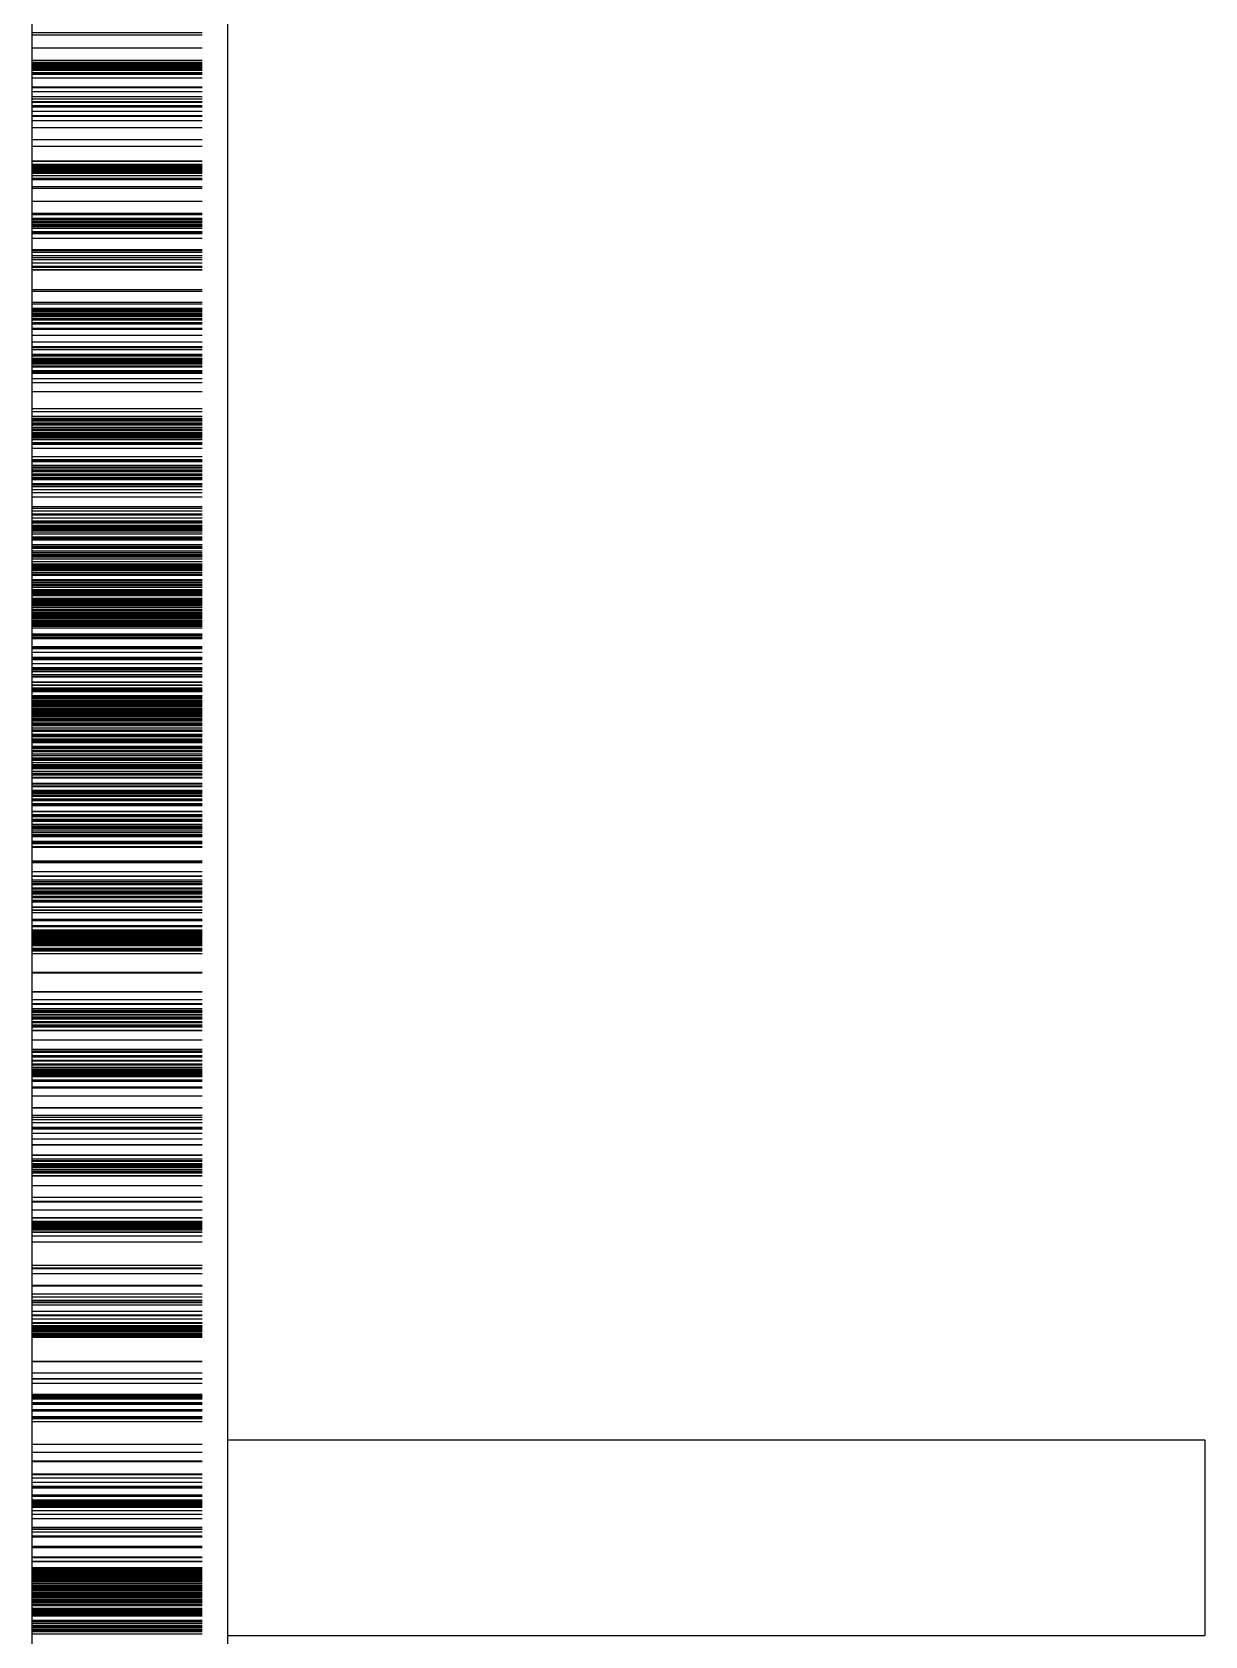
# Model space of a CAD drawing. Extents: x -49 to 4846, y -968 to 1090.
# Drawn here: x 4758.6 to 4818.6, y -797.9 to -715.9 of the extents above; entities that cross this region are included whole.
import ezdxf

# ---------------------------------------------------------------- set-up
doc = ezdxf.new("R2010")
doc.units = 0
doc.linetypes.add('DASHED', pattern=[11.05, 8.7, -2.35])
doc.linetypes.add('DOT', pattern=[2.2, 1.1, -1.1])
doc.layers.get('0').update_dxf_attribs({"linetype": 'CONTINUOUS'})
doc.layers.add('INVISIBLE', color=6, linetype='DOT')

msp = doc.modelspace()

# ---------------------------------------------------------------- linework, layer by layer
at = {"color": 1}
for p, q in [((4758.573243, -792.895823), (4758.573243, -638.699746)), ((4768.573243, -638.699746), (4768.573243, -947.0919)), ((4768.573243, -787.895823), (4818.573243, -787.895823)), ((4818.573243, -787.895823), (4818.573243, -797.22595)), ((4758.573243, -947.0919), (4758.573243, -792.895823)), ((4818.573243, -797.22595), (4818.573243, -797.895823)), ((4768.573243, -797.895823), (4818.573243, -797.895823))]:
    msp.add_line(p, q, dxfattribs=at)
at = {"layer": 'INVISIBLE', "linetype": 'DASHED'}
for p, q in [((4758.573243, -715.946836), (4768.573243, -715.946836)), ((4758.573243, -716.070138), (4768.573243, -716.070138)), ((4758.573243, -716.725632), (4768.573243, -716.725632)), ((4758.573243, -717.36122), (4768.573243, -717.36122)), ((4758.573243, -717.378806), (4768.573243, -717.378806)), ((4758.573243, -717.483445), (4768.573243, -717.483445)), ((4758.573243, -717.51783), (4768.573243, -717.51783)), ((4758.573243, -717.530308), (4768.573243, -717.530308)), ((4758.573243, -717.594375), (4768.573243, -717.594375)), ((4758.573243, -717.635494), (4768.573243, -717.635494)), ((4758.573243, -717.640361), (4768.573243, -717.640361)), ((4758.573243, -717.709308), (4768.573243, -717.709308)), ((4758.573243, -717.746087), (4768.573243, -717.746087)), ((4758.573243, -717.798794), (4768.573243, -717.798794)), ((4758.573243, -717.862665), (4768.573243, -717.862665)), ((4758.573243, -717.867559), (4768.573243, -717.867559)), ((4758.573243, -717.980314), (4768.573243, -717.980314)), ((4758.573243, -717.987632), (4768.573243, -717.987632)), ((4758.573243, -718.028687), (4768.573243, -718.028687)), ((4758.573243, -718.074101), (4768.573243, -718.074101)), ((4758.573243, -718.257375), (4768.573243, -718.257375)), ((4758.573243, -718.720882), (4768.573243, -718.720882)), ((4758.573243, -718.747626), (4768.573243, -718.747626)), ((4758.573243, -718.953008), (4768.573243, -718.953008)), ((4758.573243, -719.222327), (4768.573243, -719.222327)), ((4758.573243, -719.327022), (4768.573243, -719.327022)), ((4758.573243, -719.467415), (4768.573243, -719.467415)), ((4758.573243, -719.506793), (4768.573243, -719.506793)), ((4758.573243, -719.676676), (4768.573243, -719.676676)), ((4758.573243, -719.747142), (4768.573243, -719.747142)), ((4758.573243, -719.969096), (4768.573243, -719.969096)), ((4758.573243, -720.191938), (4768.573243, -720.191938)), ((4758.573243, -720.226661), (4768.573243, -720.226661)), ((4758.573243, -720.434244), (4768.573243, -720.434244)), ((4758.573243, -720.791689), (4768.573243, -720.791689)), ((4758.573243, -721.40582), (4768.573243, -721.40582)), ((4758.573243, -721.75328), (4768.573243, -721.75328)), ((4758.573243, -722.504615), (4768.573243, -722.504615)), ((4758.573243, -722.519042), (4768.573243, -722.519042)), ((4758.573243, -722.679902), (4768.573243, -722.679902)), ((4758.573243, -722.713918), (4768.573243, -722.713918)), ((4758.573243, -722.725324), (4768.573243, -722.725324)), ((4758.573243, -722.778636), (4768.573243, -722.778636)), ((4758.573243, -722.809377), (4768.573243, -722.809377)), ((4758.573243, -722.812872), (4768.573243, -722.812872)), ((4758.573243, -722.837561), (4768.573243, -722.837561)), ((4758.573243, -722.859615), (4768.573243, -722.859615)), ((4758.573243, -722.882719), (4768.573243, -722.882719)), ((4758.573243, -722.913959), (4768.573243, -722.913959)), ((4758.573243, -722.94926), (4768.573243, -722.94926)), ((4758.573243, -722.951862), (4768.573243, -722.951862)), ((4758.573243, -723.011608), (4768.573243, -723.011608)), ((4758.573243, -723.030428), (4768.573243, -723.030428)), ((4758.573243, -723.050402), (4768.573243, -723.050402)), ((4758.573243, -723.123133), (4768.573243, -723.123133)), ((4758.573243, -723.12975), (4768.573243, -723.12975)), ((4758.573243, -723.261138), (4768.573243, -723.261138)), ((4758.573243, -723.392401), (4768.573243, -723.392401)), ((4758.573243, -723.424664), (4768.573243, -723.424664)), ((4758.573243, -723.451965), (4768.573243, -723.451965)), ((4758.573243, -723.824375), (4768.573243, -723.824375)), ((4758.573243, -723.90944), (4768.573243, -723.90944)), ((4758.573243, -724.561242), (4768.573243, -724.561242)), ((4758.573243, -725.177717), (4768.573243, -725.177717)), ((4758.573243, -725.243147), (4768.573243, -725.243147)), ((4758.573243, -725.430586), (4768.573243, -725.430586)), ((4758.573243, -725.480173), (4768.573243, -725.480173)), ((4758.573243, -725.497906), (4768.573243, -725.497906)), ((4758.573243, -725.587481), (4768.573243, -725.587481)), ((4758.573243, -725.644001), (4768.573243, -725.644001)), ((4758.573243, -725.65065), (4768.573243, -725.65065)), ((4758.573243, -725.744042), (4768.573243, -725.744042)), ((4758.573243, -725.793399), (4768.573243, -725.793399)), ((4758.573243, -725.863562), (4768.573243, -725.863562)), ((4758.573243, -725.94787), (4768.573243, -725.94787)), ((4758.573243, -725.954301), (4768.573243, -725.954301)), ((4758.573243, -726.110943), (4768.573243, -726.110943)), ((4758.573243, -726.164052), (4768.573243, -726.164052)), ((4758.573243, -726.222564), (4768.573243, -726.222564)), ((4758.573243, -726.456492), (4768.573243, -726.456492)), ((4758.573243, -727.03525), (4768.573243, -727.03525)), ((4758.573243, -727.047042), (4768.573243, -727.047042)), ((4758.573243, -727.088281), (4768.573243, -727.088281)), ((4758.573243, -727.170306), (4768.573243, -727.170306)), ((4758.573243, -727.345652), (4768.573243, -727.345652)), ((4758.573243, -727.453535), (4768.573243, -727.453535)), ((4758.573243, -727.543161), (4768.573243, -727.543161)), ((4758.573243, -727.717557), (4768.573243, -727.717557)), ((4758.573243, -727.883574), (4768.573243, -727.883574)), ((4758.573243, -727.941947), (4768.573243, -727.941947)), ((4758.573243, -728.054339), (4768.573243, -728.054339)), ((4758.573243, -728.07237), (4768.573243, -728.07237)), ((4758.573243, -729.085309), (4768.573243, -729.085309)), ((4758.573243, -729.175225), (4768.573243, -729.175225)), ((4758.573243, -729.734772), (4768.573243, -729.734772)), ((4758.573243, -729.810807), (4768.573243, -729.810807)), ((4758.573243, -730.032461), (4768.573243, -730.032461)), ((4758.573243, -730.081722), (4768.573243, -730.081722)), ((4758.573243, -730.085817), (4768.573243, -730.085817)), ((4758.573243, -730.098505), (4768.573243, -730.098505)), ((4758.573243, -730.161287), (4768.573243, -730.161287)), ((4758.573243, -730.178556), (4768.573243, -730.178556)), ((4758.573243, -730.209898), (4768.573243, -730.209898)), ((4758.573243, -730.225884), (4768.573243, -730.225884)), ((4758.573243, -730.231318), (4768.573243, -730.231318)), ((4758.573243, -730.305081), (4768.573243, -730.305081)), ((4758.573243, -730.342295), (4768.573243, -730.342295)), ((4758.573243, -730.393446), (4768.573243, -730.393446)), ((4758.573243, -730.452453), (4768.573243, -730.452453)), ((4758.573243, -730.456854), (4768.573243, -730.456854)), ((4758.573243, -730.560073), (4768.573243, -730.560073)), ((4758.573243, -730.59349), (4768.573243, -730.59349)), ((4758.573243, -730.629473), (4768.573243, -730.629473)), ((4758.573243, -730.765505), (4768.573243, -730.765505)), ((4758.573243, -730.830347), (4768.573243, -730.830347)), ((4758.573243, -731.056007), (4768.573243, -731.056007)), ((4758.573243, -731.109665), (4768.573243, -731.109665)), ((4758.573243, -731.417834), (4768.573243, -731.417834)), ((4758.573243, -731.75774), (4768.573243, -731.75774)), ((4758.573243, -731.997745), (4768.573243, -731.997745)), ((4758.573243, -732.038423), (4768.573243, -732.038423)), ((4758.573243, -732.148388), (4768.573243, -732.148388)), ((4758.573243, -732.39285), (4768.573243, -732.39285)), ((4758.573243, -732.455472), (4768.573243, -732.455472)), ((4758.573243, -732.477684), (4768.573243, -732.477684)), ((4758.573243, -732.588853), (4768.573243, -732.588853)), ((4758.573243, -732.658303), (4768.573243, -732.658303)), ((4758.573243, -732.666444), (4768.573243, -732.666444)), ((4758.573243, -732.729772), (4768.573243, -732.729772)), ((4758.573243, -732.780264), (4768.573243, -732.780264)), ((4758.573243, -732.839977), (4768.573243, -732.839977)), ((4758.573243, -732.924529), (4768.573243, -732.924529)), ((4758.573243, -733.02559), (4768.573243, -733.02559)), ((4758.573243, -733.033277), (4768.573243, -733.033277)), ((4758.573243, -733.219643), (4768.573243, -733.219643)), ((4758.573243, -733.282484), (4768.573243, -733.282484)), ((4758.573243, -733.306545), (4768.573243, -733.306545)), ((4758.573243, -733.351536), (4768.573243, -733.351536)), ((4758.573243, -733.625893), (4768.573243, -733.625893)), ((4758.573243, -733.834928), (4768.573243, -733.834928)), ((4758.573243, -734.29461), (4768.573243, -734.29461)), ((4758.573243, -735.170147), (4768.573243, -735.170147)), ((4758.573243, -735.321844), (4768.573243, -735.321844)), ((4758.573243, -735.549222), (4768.573243, -735.549222)), ((4758.573243, -735.667267), (4768.573243, -735.667267)), ((4758.573243, -735.707812), (4768.573243, -735.707812)), ((4758.573243, -735.742771), (4768.573243, -735.742771)), ((4758.573243, -735.78833), (4768.573243, -735.78833)), ((4758.573243, -735.897921), (4768.573243, -735.897921)), ((4758.573243, -735.926258), (4768.573243, -735.926258)), ((4758.573243, -736.001193), (4768.573243, -736.001193)), ((4758.573243, -736.005515), (4768.573243, -736.005515)), ((4758.573243, -736.114786), (4768.573243, -736.114786)), ((4758.573243, -736.199019), (4768.573243, -736.199019)), ((4758.573243, -736.23264), (4768.573243, -736.23264)), ((4758.573243, -736.239375), (4768.573243, -736.239375)), ((4758.573243, -736.261371), (4768.573243, -736.261371)), ((4758.573243, -736.282798), (4768.573243, -736.282798)), ((4758.573243, -736.38609), (4768.573243, -736.38609)), ((4758.573243, -736.447937), (4768.573243, -736.447937)), ((4758.573243, -736.455073), (4768.573243, -736.455073)), ((4758.573243, -736.530381), (4768.573243, -736.530381)), ((4758.573243, -736.55263), (4768.573243, -736.55263)), ((4758.573243, -736.591767), (4768.573243, -736.591767)), ((4758.573243, -736.602328), (4768.573243, -736.602328)), ((4758.573243, -736.671155), (4768.573243, -736.671155)), ((4758.573243, -736.751289), (4768.573243, -736.751289)), ((4758.573243, -736.757298), (4768.573243, -736.757298)), ((4758.573243, -736.899477), (4768.573243, -736.899477)), ((4758.573243, -736.946032), (4768.573243, -736.946032)), ((4758.573243, -736.996451), (4768.573243, -736.996451)), ((4758.573243, -737.189839), (4768.573243, -737.189839)), ((4758.573243, -737.620141), (4768.573243, -737.620141)), ((4758.573243, -737.775152), (4768.573243, -737.775152)), ((4758.573243, -737.82022), (4768.573243, -737.82022)), ((4758.573243, -737.8692), (4768.573243, -737.8692)), ((4758.573243, -738.065952), (4768.573243, -738.065952)), ((4758.573243, -738.138872), (4768.573243, -738.138872)), ((4758.573243, -738.164593), (4768.573243, -738.164593)), ((4758.573243, -738.196718), (4768.573243, -738.196718)), ((4758.573243, -738.292498), (4768.573243, -738.292498)), ((4758.573243, -738.371841), (4768.573243, -738.371841)), ((4758.573243, -738.381118), (4768.573243, -738.381118)), ((4758.573243, -738.510359), (4768.573243, -738.510359)), ((4758.573243, -738.577851), (4768.573243, -738.577851)), ((4758.573243, -738.673097), (4768.573243, -738.673097)), ((4758.573243, -738.724358), (4768.573243, -738.724358)), ((4758.573243, -738.786494), (4768.573243, -738.786494)), ((4758.573243, -738.795102), (4768.573243, -738.795102)), ((4758.573243, -738.80211), (4768.573243, -738.80211)), ((4758.573243, -739.003046), (4768.573243, -739.003046)), ((4758.573243, -739.072873), (4768.573243, -739.072873)), ((4758.573243, -739.149448), (4768.573243, -739.149448)), ((4758.573243, -739.298932), (4768.573243, -739.298932)), ((4758.573243, -739.452244), (4768.573243, -739.452244)), ((4758.573243, -739.682785), (4768.573243, -739.682785)), ((4758.573243, -740.181691), (4768.573243, -740.181691)), ((4758.573243, -740.266033), (4768.573243, -740.266033)), ((4758.573243, -740.394235), (4768.573243, -740.394235)), ((4758.573243, -740.548962), (4768.573243, -740.548962)), ((4758.573243, -740.598121), (4768.573243, -740.598121)), ((4758.573243, -740.760424), (4768.573243, -740.760424)), ((4758.573243, -740.910067), (4768.573243, -740.910067)), ((4758.573243, -740.982786), (4768.573243, -740.982786)), ((4758.573243, -741.00792), (4768.573243, -741.00792)), ((4758.573243, -741.129938), (4768.573243, -741.129938)), ((4758.573243, -741.191424), (4768.573243, -741.191424)), ((4758.573243, -741.203601), (4768.573243, -741.203601)), ((4758.573243, -741.212127), (4768.573243, -741.212127)), ((4758.573243, -741.284568), (4768.573243, -741.284568)), ((4758.573243, -741.329215), (4768.573243, -741.329215)), ((4758.573243, -741.389225), (4768.573243, -741.389225)), ((4758.573243, -741.472719), (4768.573243, -741.472719)), ((4758.573243, -741.570479), (4768.573243, -741.570479)), ((4758.573243, -741.577833), (4768.573243, -741.577833)), ((4758.573243, -741.725685), (4768.573243, -741.725685)), ((4758.573243, -741.752759), (4768.573243, -741.752759)), ((4758.573243, -741.810417), (4768.573243, -741.810417)), ((4758.573243, -741.873067), (4768.573243, -741.873067)), ((4758.573243, -741.877522), (4768.573243, -741.877522)), ((4758.573243, -742.11536), (4768.573243, -742.11536)), ((4758.573243, -742.20195), (4768.573243, -742.20195)), ((4758.573243, -742.213551), (4768.573243, -742.213551)), ((4758.573243, -742.281982), (4768.573243, -742.281982)), ((4758.573243, -742.310088), (4768.573243, -742.310088)), ((4758.573243, -742.449137), (4768.573243, -742.449137)), ((4758.573243, -742.534908), (4768.573243, -742.534908)), ((4758.573243, -742.544915), (4768.573243, -742.544915)), ((4758.573243, -742.62555), (4768.573243, -742.62555)), ((4758.573243, -742.666655), (4768.573243, -742.666655)), ((4758.573243, -742.683928), (4768.573243, -742.683928)), ((4758.573243, -742.75625), (4768.573243, -742.75625)), ((4758.573243, -742.858027), (4768.573243, -742.858027)), ((4758.573243, -742.978804), (4768.573243, -742.978804)), ((4758.573243, -742.987956), (4768.573243, -742.987956)), ((4758.573243, -743.10687), (4768.573243, -743.10687)), ((4758.573243, -743.148417), (4768.573243, -743.148417)), ((4758.573243, -743.20839), (4768.573243, -743.20839)), ((4758.573243, -743.282152), (4768.573243, -743.282152)), ((4758.573243, -743.335601), (4768.573243, -743.335601)), ((4758.573243, -743.362902), (4768.573243, -743.362902)), ((4758.573243, -743.432784), (4768.573243, -743.432784)), ((4758.573243, -743.533247), (4768.573243, -743.533247)), ((4758.573243, -743.622213), (4768.573243, -743.622213)), ((4758.573243, -743.680903), (4768.573243, -743.680903)), ((4758.573243, -743.904178), (4768.573243, -743.904178)), ((4758.573243, -743.924295), (4768.573243, -743.924295)), ((4758.573243, -743.95971), (4768.573243, -743.95971)), ((4758.573243, -744.039617), (4768.573243, -744.039617)), ((4758.573243, -744.06736), (4768.573243, -744.06736)), ((4758.573243, -744.141122), (4768.573243, -744.141122)), ((4758.573243, -744.143367), (4768.573243, -744.143367)), ((4758.573243, -744.145823), (4768.573243, -744.145823)), ((4758.573243, -744.202772), (4768.573243, -744.202772)), ((4758.573243, -744.276204), (4768.573243, -744.276204)), ((4758.573243, -744.277203), (4768.573243, -744.277203)), ((4758.573243, -744.285031), (4768.573243, -744.285031)), ((4758.573243, -744.294575), (4768.573243, -744.294575)), ((4758.573243, -744.426077), (4768.573243, -744.426077)), ((4758.573243, -744.439201), (4768.573243, -744.439201)), ((4758.573243, -744.493777), (4768.573243, -744.493777)), ((4758.573243, -744.509231), (4768.573243, -744.509231)), ((4758.573243, -744.523933), (4768.573243, -744.523933)), ((4758.573243, -744.530369), (4768.573243, -744.530369)), ((4758.573243, -744.566304), (4768.573243, -744.566304)), ((4758.573243, -744.570637), (4768.573243, -744.570637)), ((4758.573243, -744.588289), (4768.573243, -744.588289)), ((4758.573243, -744.620083), (4768.573243, -744.620083)), ((4758.573243, -744.622629), (4768.573243, -744.622629)), ((4758.573243, -744.686999), (4768.573243, -744.686999)), ((4758.573243, -744.699401), (4768.573243, -744.699401)), ((4758.573243, -744.703728), (4768.573243, -744.703728)), ((4758.573243, -744.707778), (4768.573243, -744.707778)), ((4758.573243, -744.73299), (4768.573243, -744.73299)), ((4758.573243, -744.866365), (4768.573243, -744.866365)), ((4758.573243, -744.877107), (4768.573243, -744.877107)), ((4758.573243, -744.89279), (4768.573243, -744.89279)), ((4758.573243, -744.905874), (4768.573243, -744.905874)), ((4758.573243, -744.907806), (4768.573243, -744.907806)), ((4758.573243, -744.965556), (4768.573243, -744.965556)), ((4758.573243, -744.974047), (4768.573243, -744.974047)), ((4758.573243, -744.975857), (4768.573243, -744.975857)), ((4758.573243, -745.009129), (4768.573243, -745.009129)), ((4758.573243, -745.046192), (4768.573243, -745.046192)), ((4758.573243, -745.118566), (4768.573243, -745.118566)), ((4758.573243, -745.192556), (4768.573243, -745.192556)), ((4758.573243, -745.214665), (4768.573243, -745.214665)), ((4758.573243, -745.296417), (4768.573243, -745.296417)), ((4758.573243, -745.298268), (4768.573243, -745.298268)), ((4758.573243, -745.326798), (4768.573243, -745.326798)), ((4758.573243, -745.327407), (4768.573243, -745.327407)), ((4758.573243, -745.419296), (4768.573243, -745.419296)), ((4758.573243, -745.428591), (4768.573243, -745.428591)), ((4758.573243, -745.470294), (4768.573243, -745.470294)), ((4758.573243, -745.557555), (4768.573243, -745.557555)), ((4758.573243, -745.567699), (4768.573243, -745.567699)), ((4758.573243, -745.569519), (4768.573243, -745.569519)), ((4758.573243, -745.651881), (4768.573243, -745.651881)), ((4758.573243, -745.707867), (4768.573243, -745.707867)), ((4758.573243, -745.721572), (4768.573243, -745.721572)), ((4758.573243, -745.726354), (4768.573243, -745.726354)), ((4758.573243, -745.727395), (4768.573243, -745.727395)), ((4758.573243, -745.780297), (4768.573243, -745.780297)), ((4758.573243, -745.807751), (4768.573243, -745.807751)), ((4758.573243, -745.881697), (4768.573243, -745.881697)), ((4758.573243, -745.974993), (4768.573243, -745.974993)), ((4758.573243, -746.001305), (4768.573243, -746.001305)), ((4758.573243, -746.01034), (4768.573243, -746.01034)), ((4758.573243, -746.065766), (4768.573243, -746.065766)), ((4758.573243, -746.066847), (4768.573243, -746.066847)), ((4758.573243, -746.127059), (4768.573243, -746.127059)), ((4758.573243, -746.180329), (4768.573243, -746.180329)), ((4758.573243, -746.187567), (4768.573243, -746.187567)), ((4758.573243, -746.226728), (4768.573243, -746.226728)), ((4758.573243, -746.298656), (4768.573243, -746.298656)), ((4758.573243, -746.377142), (4768.573243, -746.377142)), ((4758.573243, -746.6838), (4768.573243, -746.6838)), ((4758.573243, -746.743588), (4768.573243, -746.743588)), ((4758.573243, -746.748903), (4768.573243, -746.748903)), ((4758.573243, -746.831259), (4768.573243, -746.831259)), ((4758.573243, -746.881066), (4768.573243, -746.881066)), ((4758.573243, -746.89719), (4768.573243, -746.89719)), ((4758.573243, -746.922954), (4768.573243, -746.922954)), ((4758.573243, -747.328752), (4768.573243, -747.328752)), ((4758.573243, -747.400565), (4768.573243, -747.400565)), ((4758.573243, -747.429327), (4768.573243, -747.429327)), ((4758.573243, -747.436756), (4768.573243, -747.436756)), ((4758.573243, -747.626817), (4768.573243, -747.626817)), ((4758.573243, -747.874762), (4768.573243, -747.874762)), ((4758.573243, -747.879587), (4768.573243, -747.879587)), ((4758.573243, -747.943732), (4768.573243, -747.943732)), ((4758.573243, -747.989425), (4768.573243, -747.989425)), ((4758.573243, -748.195875), (4768.573243, -748.195875)), ((4758.573243, -748.406306), (4768.573243, -748.406306)), ((4758.573243, -748.407932), (4768.573243, -748.407932)), ((4758.573243, -748.438525), (4768.573243, -748.438525)), ((4758.573243, -748.515154), (4768.573243, -748.515154)), ((4758.573243, -748.599012), (4768.573243, -748.599012)), ((4758.573243, -748.611126), (4768.573243, -748.611126)), ((4758.573243, -748.766665), (4768.573243, -748.766665)), ((4758.573243, -748.774241), (4768.573243, -748.774241)), ((4758.573243, -748.860419), (4768.573243, -748.860419)), ((4758.573243, -748.864882), (4768.573243, -748.864882)), ((4758.573243, -748.878772), (4768.573243, -748.878772)), ((4758.573243, -749.145684), (4768.573243, -749.145684)), ((4758.573243, -749.147429), (4768.573243, -749.147429)), ((4758.573243, -749.296161), (4768.573243, -749.296161)), ((4758.573243, -749.31453), (4768.573243, -749.31453)), ((4758.573243, -749.437403), (4768.573243, -749.437403)), ((4758.573243, -749.448882), (4768.573243, -749.448882)), ((4758.573243, -749.460372), (4768.573243, -749.460372)), ((4758.573243, -749.497199), (4768.573243, -749.497199)), ((4758.573243, -749.510634), (4768.573243, -749.510634)), ((4758.573243, -749.542541), (4768.573243, -749.542541)), ((4758.573243, -749.546767), (4768.573243, -749.546767)), ((4758.573243, -749.551013), (4768.573243, -749.551013)), ((4758.573243, -749.616148), (4768.573243, -749.616148)), ((4758.573243, -749.641451), (4768.573243, -749.641451)), ((4758.573243, -749.835388), (4768.573243, -749.835388)), ((4758.573243, -749.844602), (4768.573243, -749.844602)), ((4758.573243, -749.846223), (4768.573243, -749.846223)), ((4758.573243, -749.892135), (4768.573243, -749.892135)), ((4758.573243, -749.899779), (4768.573243, -749.899779)), ((4758.573243, -749.904975), (4768.573243, -749.904975)), ((4758.573243, -749.917797), (4768.573243, -749.917797)), ((4758.573243, -749.968341), (4768.573243, -749.968341)), ((4758.573243, -749.987271), (4768.573243, -749.987271)), ((4758.573243, -750.069703), (4768.573243, -750.069703)), ((4758.573243, -750.071538), (4768.573243, -750.071538)), ((4758.573243, -750.143312), (4768.573243, -750.143312)), ((4758.573243, -750.200729), (4768.573243, -750.200729)), ((4758.573243, -750.205406), (4768.573243, -750.205406)), ((4758.573243, -750.20948), (4768.573243, -750.20948)), ((4758.573243, -750.287379), (4768.573243, -750.287379)), ((4758.573243, -750.297658), (4768.573243, -750.297658)), ((4758.573243, -750.321415), (4768.573243, -750.321415)), ((4758.573243, -750.384141), (4768.573243, -750.384141)), ((4758.573243, -750.388409), (4768.573243, -750.388409)), ((4758.573243, -750.394121), (4768.573243, -750.394121)), ((4758.573243, -750.399254), (4768.573243, -750.399254)), ((4758.573243, -750.419921), (4768.573243, -750.419921)), ((4758.573243, -750.423953), (4768.573243, -750.423953)), ((4758.573243, -750.494392), (4768.573243, -750.494392)), ((4758.573243, -750.507742), (4768.573243, -750.507742)), ((4758.573243, -750.530293), (4768.573243, -750.530293)), ((4758.573243, -750.557793), (4768.573243, -750.557793)), ((4758.573243, -750.626977), (4768.573243, -750.626977)), ((4758.573243, -750.636876), (4768.573243, -750.636876)), ((4758.573243, -750.641878), (4768.573243, -750.641878)), ((4758.573243, -750.643739), (4768.573243, -750.643739)), ((4758.573243, -750.652446), (4768.573243, -750.652446)), ((4758.573243, -750.660106), (4768.573243, -750.660106)), ((4758.573243, -750.726078), (4768.573243, -750.726078)), ((4758.573243, -750.738739), (4768.573243, -750.738739)), ((4758.573243, -750.779992), (4768.573243, -750.779992)), ((4758.573243, -750.793445), (4768.573243, -750.793445)), ((4758.573243, -750.839094), (4768.573243, -750.839094)), ((4758.573243, -750.862038), (4768.573243, -750.862038)), ((4758.573243, -750.894578), (4768.573243, -750.894578)), ((4758.573243, -750.972849), (4768.573243, -750.972849)), ((4758.573243, -750.976778), (4768.573243, -750.976778)), ((4758.573243, -750.98988), (4768.573243, -750.98988)), ((4758.573243, -750.991727), (4768.573243, -750.991727)), ((4758.573243, -751.062031), (4768.573243, -751.062031)), ((4758.573243, -751.136555), (4768.573243, -751.136555)), ((4758.573243, -751.237465), (4768.573243, -751.237465)), ((4758.573243, -751.247822), (4768.573243, -751.247822)), ((4758.573243, -751.317653), (4768.573243, -751.317653)), ((4758.573243, -751.321548), (4768.573243, -751.321548)), ((4758.573243, -751.351995), (4768.573243, -751.351995)), ((4758.573243, -751.361269), (4768.573243, -751.361269)), ((4758.573243, -751.368911), (4768.573243, -751.368911)), ((4758.573243, -751.491405), (4768.573243, -751.491405)), ((4758.573243, -751.58716), (4768.573243, -751.58716)), ((4758.573243, -751.594782), (4768.573243, -751.594782)), ((4758.573243, -751.660721), (4768.573243, -751.660721)), ((4758.573243, -751.809974), (4768.573243, -751.809974)), ((4758.573243, -751.820184), (4768.573243, -751.820184)), ((4758.573243, -751.825922), (4768.573243, -751.825922)), ((4758.573243, -751.82845), (4768.573243, -751.82845)), ((4758.573243, -751.840666), (4768.573243, -751.840666)), ((4758.573243, -751.850718), (4768.573243, -751.850718)), ((4758.573243, -751.900168), (4768.573243, -751.900168)), ((4758.573243, -751.919737), (4768.573243, -751.919737)), ((4758.573243, -751.922851), (4768.573243, -751.922851)), ((4758.573243, -751.935495), (4768.573243, -751.935495)), ((4758.573243, -751.938733), (4768.573243, -751.938733)), ((4758.573243, -752.050124), (4768.573243, -752.050124)), ((4758.573243, -752.071383), (4768.573243, -752.071383)), ((4758.573243, -752.113549), (4768.573243, -752.113549)), ((4758.573243, -752.134641), (4768.573243, -752.134641)), ((4758.573243, -752.136837), (4768.573243, -752.136837)), ((4758.573243, -752.148055), (4768.573243, -752.148055)), ((4758.573243, -752.153678), (4768.573243, -752.153678)), ((4758.573243, -752.161248), (4768.573243, -752.161248)), ((4758.573243, -752.171399), (4768.573243, -752.171399)), ((4758.573243, -752.233703), (4768.573243, -752.233703)), ((4758.573243, -752.430163), (4768.573243, -752.430163)), ((4758.573243, -752.432051), (4768.573243, -752.432051)), ((4758.573243, -752.439957), (4768.573243, -752.439957)), ((4758.573243, -752.489702), (4768.573243, -752.489702)), ((4758.573243, -752.497212), (4768.573243, -752.497212)), ((4758.573243, -752.535195), (4768.573243, -752.535195)), ((4758.573243, -752.537953), (4768.573243, -752.537953)), ((4758.573243, -752.624705), (4768.573243, -752.624705)), ((4758.573243, -752.634428), (4768.573243, -752.634428)), ((4758.573243, -752.698619), (4768.573243, -752.698619)), ((4758.573243, -752.813926), (4768.573243, -752.813926)), ((4758.573243, -752.823012), (4768.573243, -752.823012)), ((4758.573243, -752.911036), (4768.573243, -752.911036)), ((4758.573243, -753.030861), (4768.573243, -753.030861)), ((4758.573243, -753.067019), (4768.573243, -753.067019)), ((4758.573243, -753.134194), (4768.573243, -753.134194)), ((4758.573243, -753.143741), (4768.573243, -753.143741)), ((4758.573243, -753.257431), (4768.573243, -753.257431)), ((4758.573243, -753.27076), (4768.573243, -753.27076)), ((4758.573243, -753.365654), (4768.573243, -753.365654)), ((4758.573243, -753.371194), (4768.573243, -753.371194)), ((4758.573243, -753.376227), (4768.573243, -753.376227)), ((4758.573243, -753.398448), (4768.573243, -753.398448)), ((4758.573243, -753.412435), (4768.573243, -753.412435)), ((4758.573243, -753.430311), (4768.573243, -753.430311)), ((4758.573243, -753.460744), (4768.573243, -753.460744)), ((4758.573243, -753.465866), (4768.573243, -753.465866)), ((4758.573243, -753.470212), (4768.573243, -753.470212)), ((4758.573243, -753.523944), (4768.573243, -753.523944)), ((4758.573243, -753.532006), (4768.573243, -753.532006)), ((4758.573243, -753.575716), (4768.573243, -753.575716)), ((4758.573243, -753.700797), (4768.573243, -753.700797)), ((4758.573243, -753.801874), (4768.573243, -753.801874)), ((4758.573243, -753.810497), (4768.573243, -753.810497)), ((4758.573243, -753.880884), (4768.573243, -753.880884)), ((4758.573243, -753.889777), (4768.573243, -753.889777)), ((4758.573243, -754.005447), (4768.573243, -754.005447)), ((4758.573243, -754.018687), (4768.573243, -754.018687)), ((4758.573243, -754.03056), (4768.573243, -754.03056)), ((4758.573243, -754.047701), (4768.573243, -754.047701)), ((4758.573243, -754.317579), (4768.573243, -754.317579)), ((4758.573243, -754.409858), (4768.573243, -754.409858)), ((4758.573243, -754.482043), (4768.573243, -754.482043)), ((4758.573243, -754.684266), (4768.573243, -754.684266)), ((4758.573243, -754.693195), (4768.573243, -754.693195)), ((4758.573243, -754.706321), (4768.573243, -754.706321)), ((4758.573243, -754.710796), (4768.573243, -754.710796)), ((4758.573243, -754.729843), (4768.573243, -754.729843)), ((4758.573243, -754.759833), (4768.573243, -754.759833)), ((4758.573243, -754.776226), (4768.573243, -754.776226)), ((4758.573243, -754.82404), (4768.573243, -754.82404)), ((4758.573243, -754.910003), (4768.573243, -754.910003)), ((4758.573243, -754.92308), (4768.573243, -754.92308)), ((4758.573243, -754.980303), (4768.573243, -754.980303)), ((4758.573243, -755.128218), (4768.573243, -755.128218)), ((4758.573243, -755.137913), (4768.573243, -755.137913)), ((4758.573243, -755.207902), (4768.573243, -755.207902)), ((4758.573243, -755.355109), (4768.573243, -755.355109)), ((4758.573243, -755.369196), (4768.573243, -755.369196)), ((4758.573243, -755.435181), (4768.573243, -755.435181)), ((4758.573243, -755.446105), (4768.573243, -755.446105)), ((4758.573243, -755.45098), (4768.573243, -755.45098)), ((4758.573243, -755.459053), (4768.573243, -755.459053)), ((4758.573243, -755.755466), (4768.573243, -755.755466)), ((4758.573243, -755.768309), (4768.573243, -755.768309)), ((4758.573243, -755.928872), (4768.573243, -755.928872)), ((4758.573243, -755.944291), (4768.573243, -755.944291)), ((4758.573243, -755.971321), (4768.573243, -755.971321)), ((4758.573243, -755.99021), (4768.573243, -755.99021)), ((4758.573243, -756.017741), (4768.573243, -756.017741)), ((4758.573243, -756.163256), (4768.573243, -756.163256)), ((4758.573243, -756.204854), (4768.573243, -756.204854)), ((4758.573243, -756.257265), (4768.573243, -756.257265)), ((4758.573243, -756.423463), (4768.573243, -756.423463)), ((4758.573243, -756.431834), (4768.573243, -756.431834)), ((4758.573243, -756.438548), (4768.573243, -756.438548)), ((4758.573243, -756.512927), (4768.573243, -756.512927)), ((4758.573243, -756.58953), (4768.573243, -756.58953)), ((4758.573243, -756.604519), (4768.573243, -756.604519)), ((4758.573243, -756.659656), (4768.573243, -756.659656)), ((4758.573243, -756.749822), (4768.573243, -756.749822)), ((4758.573243, -756.752647), (4768.573243, -756.752647)), ((4758.573243, -756.760523), (4768.573243, -756.760523)), ((4758.573243, -756.843521), (4768.573243, -756.843521)), ((4758.573243, -756.942706), (4768.573243, -756.942706)), ((4758.573243, -756.955948), (4768.573243, -756.955948)), ((4758.573243, -756.98017), (4768.573243, -756.98017)), ((4758.573243, -757.033313), (4768.573243, -757.033313)), ((4758.573243, -757.048062), (4768.573243, -757.048062)), ((4758.573243, -757.284075), (4768.573243, -757.284075)), ((4758.573243, -757.302742), (4768.573243, -757.302742)), ((4758.573243, -757.327338), (4768.573243, -757.327338)), ((4758.573243, -757.341964), (4768.573243, -757.341964)), ((4758.573243, -757.392605), (4768.573243, -757.392605)), ((4758.573243, -757.406358), (4768.573243, -757.406358)), ((4758.573243, -757.563741), (4768.573243, -757.563741)), ((4758.573243, -757.580581), (4768.573243, -757.580581)), ((4758.573243, -757.594742), (4768.573243, -757.594742)), ((4758.573243, -758.292422), (4768.573243, -758.292422)), ((4758.573243, -758.355116), (4768.573243, -758.355116)), ((4758.573243, -758.373546), (4768.573243, -758.373546)), ((4758.573243, -758.827973), (4768.573243, -758.827973)), ((4758.573243, -759.058143), (4768.573243, -759.058143)), ((4758.573243, -759.076385), (4768.573243, -759.076385)), ((4758.573243, -759.269622), (4768.573243, -759.269622)), ((4758.573243, -759.348354), (4768.573243, -759.348354)), ((4758.573243, -759.439707), (4768.573243, -759.439707)), ((4758.573243, -759.506396), (4768.573243, -759.506396)), ((4758.573243, -759.669533), (4768.573243, -759.669533)), ((4758.573243, -759.686565), (4768.573243, -759.686565)), ((4758.573243, -759.694759), (4768.573243, -759.694759)), ((4758.573243, -759.712796), (4768.573243, -759.712796)), ((4758.573243, -759.820594), (4768.573243, -759.820594)), ((4758.573243, -759.893009), (4768.573243, -759.893009)), ((4758.573243, -759.910968), (4768.573243, -759.910968)), ((4758.573243, -759.951471), (4768.573243, -759.951471)), ((4758.573243, -759.956974), (4768.573243, -759.956974)), ((4758.573243, -759.974328), (4768.573243, -759.974328)), ((4758.573243, -760.097088), (4768.573243, -760.097088)), ((4758.573243, -760.105844), (4768.573243, -760.105844)), ((4758.573243, -760.162779), (4768.573243, -760.162779)), ((4758.573243, -760.300803), (4768.573243, -760.300803)), ((4758.573243, -760.307104), (4768.573243, -760.307104)), ((4758.573243, -760.322316), (4768.573243, -760.322316)), ((4758.573243, -760.344369), (4768.573243, -760.344369)), ((4758.573243, -760.375265), (4768.573243, -760.375265)), ((4758.573243, -760.393025), (4768.573243, -760.393025)), ((4758.573243, -760.644442), (4768.573243, -760.644442)), ((4758.573243, -760.662057), (4768.573243, -760.662057)), ((4758.573243, -760.797984), (4768.573243, -760.797984)), ((4758.573243, -760.819206), (4768.573243, -760.819206)), ((4758.573243, -760.939), (4768.573243, -760.939)), ((4758.573243, -761.270107), (4768.573243, -761.270107)), ((4758.573243, -761.290656), (4768.573243, -761.290656)), ((4758.573243, -761.348231), (4768.573243, -761.348231)), ((4758.573243, -761.593263), (4768.573243, -761.593263)), ((4758.573243, -761.617088), (4768.573243, -761.617088)), ((4758.573243, -761.632712), (4768.573243, -761.632712)), ((4758.573243, -761.652823), (4768.573243, -761.652823)), ((4758.573243, -761.818352), (4768.573243, -761.818352)), ((4758.573243, -761.841881), (4768.573243, -761.841881)), ((4758.573243, -761.882108), (4768.573243, -761.882108)), ((4758.573243, -761.932792), (4768.573243, -761.932792)), ((4758.573243, -761.950636), (4768.573243, -761.950636)), ((4758.573243, -762.01078), (4768.573243, -762.01078)), ((4758.573243, -762.025268), (4768.573243, -762.025268)), ((4758.573243, -762.030498), (4768.573243, -762.030498)), ((4758.573243, -762.080767), (4768.573243, -762.080767)), ((4758.573243, -762.141114), (4768.573243, -762.141114)), ((4758.573243, -762.160714), (4768.573243, -762.160714)), ((4758.573243, -762.204387), (4768.573243, -762.204387)), ((4758.573243, -762.25799), (4768.573243, -762.25799)), ((4758.573243, -762.270998), (4768.573243, -762.270998)), ((4758.573243, -762.27732), (4768.573243, -762.27732)), ((4758.573243, -762.301266), (4768.573243, -762.301266)), ((4758.573243, -762.351664), (4768.573243, -762.351664)), ((4758.573243, -762.364311), (4768.573243, -762.364311)), ((4758.573243, -762.424444), (4768.573243, -762.424444)), ((4758.573243, -762.458954), (4768.573243, -762.458954)), ((4758.573243, -762.463008), (4768.573243, -762.463008)), ((4758.573243, -762.499796), (4768.573243, -762.499796)), ((4758.573243, -762.519101), (4768.573243, -762.519101)), ((4758.573243, -762.534997), (4768.573243, -762.534997)), ((4758.573243, -762.55328), (4768.573243, -762.55328)), ((4758.573243, -762.614601), (4768.573243, -762.614601)), ((4758.573243, -762.748445), (4768.573243, -762.748445)), ((4758.573243, -762.76759), (4768.573243, -762.76759)), ((4758.573243, -762.776428), (4768.573243, -762.776428)), ((4758.573243, -762.799927), (4768.573243, -762.799927)), ((4758.573243, -762.819063), (4768.573243, -762.819063)), ((4758.573243, -762.872892), (4768.573243, -762.872892)), ((4758.573243, -762.8917), (4768.573243, -762.8917)), ((4758.573243, -763.026244), (4768.573243, -763.026244)), ((4758.573243, -763.989914), (4768.573243, -763.989914)), ((4758.573243, -764.013018), (4768.573243, -764.013018)), ((4758.573243, -764.962395), (4768.573243, -764.962395)), ((4758.573243, -764.985121), (4768.573243, -764.985121)), ((4758.573243, -765.383889), (4768.573243, -765.383889)), ((4758.573243, -765.589709), (4768.573243, -765.589709)), ((4758.573243, -765.612155), (4768.573243, -765.612155)), ((4758.573243, -765.845314), (4768.573243, -765.845314)), ((4758.573243, -765.931749), (4768.573243, -765.931749)), ((4758.573243, -765.990028), (4768.573243, -765.990028)), ((4758.573243, -766.048926), (4768.573243, -766.048926)), ((4758.573243, -766.140269), (4768.573243, -766.140269)), ((4758.573243, -766.147369), (4768.573243, -766.147369)), ((4758.573243, -766.169528), (4768.573243, -766.169528)), ((4758.573243, -766.262695), (4768.573243, -766.262695)), ((4758.573243, -766.318396), (4768.573243, -766.318396)), ((4758.573243, -766.340453), (4768.573243, -766.340453)), ((4758.573243, -766.373231), (4768.573243, -766.373231)), ((4758.573243, -766.49942), (4768.573243, -766.49942)), ((4758.573243, -766.506854), (4768.573243, -766.506854)), ((4758.573243, -766.548247), (4768.573243, -766.548247)), ((4758.573243, -766.669295), (4768.573243, -766.669295)), ((4758.573243, -766.671056), (4768.573243, -766.671056)), ((4758.573243, -766.725729), (4768.573243, -766.725729)), ((4758.573243, -766.747525), (4768.573243, -766.747525)), ((4758.573243, -766.784462), (4768.573243, -766.784462)), ((4758.573243, -766.942958), (4768.573243, -766.942958)), ((4758.573243, -766.964576), (4768.573243, -766.964576)), ((4758.573243, -767.438897), (4768.573243, -767.438897)), ((4758.573243, -767.916946), (4768.573243, -767.916946)), ((4758.573243, -767.930333), (4768.573243, -767.930333)), ((4758.573243, -767.957172), (4768.573243, -767.957172)), ((4758.573243, -768.03769), (4768.573243, -768.03769)), ((4758.573243, -768.063692), (4768.573243, -768.063692)), ((4758.573243, -768.238964), (4768.573243, -768.238964)), ((4758.573243, -768.264089), (4768.573243, -768.264089)), ((4758.573243, -768.276111), (4768.573243, -768.276111)), ((4758.573243, -768.297777), (4768.573243, -768.297777)), ((4758.573243, -768.308945), (4768.573243, -768.308945)), ((4758.573243, -768.487228), (4768.573243, -768.487228)), ((4758.573243, -768.51163), (4768.573243, -768.51163)), ((4758.573243, -768.661847), (4768.573243, -768.661847)), ((4758.573243, -768.7029), (4768.573243, -768.7029)), ((4758.573243, -768.726824), (4768.573243, -768.726824)), ((4758.573243, -768.831683), (4768.573243, -768.831683)), ((4758.573243, -768.836113), (4768.573243, -768.836113)), ((4758.573243, -768.862399), (4768.573243, -768.862399)), ((4758.573243, -768.947921), (4768.573243, -768.947921)), ((4758.573243, -768.967893), (4768.573243, -768.967893)), ((4758.573243, -768.97141), (4768.573243, -768.97141)), ((4758.573243, -768.995373), (4768.573243, -768.995373)), ((4758.573243, -769.004303), (4768.573243, -769.004303)), ((4758.573243, -769.026316), (4768.573243, -769.026316)), ((4758.573243, -769.036826), (4768.573243, -769.036826)), ((4758.573243, -769.060181), (4768.573243, -769.060181)), ((4758.573243, -769.090482), (4768.573243, -769.090482)), ((4758.573243, -769.1278), (4768.573243, -769.1278)), ((4758.573243, -769.132292), (4768.573243, -769.132292)), ((4758.573243, -769.194734), (4768.573243, -769.194734)), ((4758.573243, -769.238658), (4768.573243, -769.238658)), ((4758.573243, -769.275905), (4768.573243, -769.275905)), ((4758.573243, -769.294731), (4768.573243, -769.294731)), ((4758.573243, -769.317749), (4768.573243, -769.317749)), ((4758.573243, -769.487137), (4768.573243, -769.487137)), ((4758.573243, -769.509964), (4768.573243, -769.509964)), ((4758.573243, -769.526516), (4768.573243, -769.526516)), ((4758.573243, -769.549151), (4768.573243, -769.549151)), ((4758.573243, -769.843802), (4768.573243, -769.843802)), ((4758.573243, -769.871364), (4768.573243, -769.871364)), ((4758.573243, -769.896854), (4768.573243, -769.896854)), ((4758.573243, -770.312205), (4768.573243, -770.312205)), ((4758.573243, -770.897897), (4768.573243, -770.897897)), ((4758.573243, -770.92498), (4768.573243, -770.92498)), ((4758.573243, -771.289018), (4768.573243, -771.289018)), ((4758.573243, -771.385932), (4768.573243, -771.385932)), ((4758.573243, -771.506175), (4768.573243, -771.506175)), ((4758.573243, -771.667746), (4768.573243, -771.667746)), ((4758.573243, -771.910862), (4768.573243, -771.910862)), ((4758.573243, -771.95908), (4768.573243, -771.95908)), ((4758.573243, -771.985611), (4768.573243, -771.985611)), ((4758.573243, -772.208941), (4768.573243, -772.208941)), ((4758.573243, -772.497213), (4768.573243, -772.497213)), ((4758.573243, -772.790499), (4768.573243, -772.790499)), ((4758.573243, -772.816528), (4768.573243, -772.816528)), ((4758.573243, -773.314683), (4768.573243, -773.314683)), ((4758.573243, -773.340352), (4768.573243, -773.340352)), ((4758.573243, -773.524512), (4768.573243, -773.524512)), ((4758.573243, -773.60225), (4768.573243, -773.60225)), ((4758.573243, -773.649573), (4768.573243, -773.649573)), ((4758.573243, -773.763318), (4768.573243, -773.763318)), ((4758.573243, -773.769015), (4768.573243, -773.769015)), ((4758.573243, -773.794328), (4768.573243, -773.794328)), ((4758.573243, -773.868792), (4768.573243, -773.868792)), ((4758.573243, -773.905345), (4768.573243, -773.905345)), ((4758.573243, -773.930535), (4768.573243, -773.930535)), ((4758.573243, -773.948653), (4768.573243, -773.948653)), ((4758.573243, -774.055402), (4768.573243, -774.055402)), ((4758.573243, -774.061189), (4768.573243, -774.061189)), ((4758.573243, -774.08523), (4768.573243, -774.08523)), ((4758.573243, -774.177711), (4768.573243, -774.177711)), ((4758.573243, -774.187457), (4768.573243, -774.187457)), ((4758.573243, -774.219952), (4768.573243, -774.219952)), ((4758.573243, -774.244831), (4768.573243, -774.244831)), ((4758.573243, -774.375739), (4768.573243, -774.375739)), ((4758.573243, -774.400414), (4768.573243, -774.400414)), ((4758.573243, -774.884072), (4768.573243, -774.884072)), ((4758.573243, -775.478826), (4768.573243, -775.478826)), ((4758.573243, -775.695429), (4768.573243, -775.695429)), ((4758.573243, -775.719971), (4768.573243, -775.719971)), ((4758.573243, -776.132395), (4768.573243, -776.132395)), ((4758.573243, -776.517783), (4768.573243, -776.517783)), ((4758.573243, -776.542564), (4768.573243, -776.542564)), ((4758.573243, -776.709397), (4768.573243, -776.709397)), ((4758.573243, -776.757567), (4768.573243, -776.757567)), ((4758.573243, -776.771122), (4768.573243, -776.771122)), ((4758.573243, -776.785496), (4768.573243, -776.785496)), ((4758.573243, -776.798311), (4768.573243, -776.798311)), ((4758.573243, -776.830434), (4768.573243, -776.830434)), ((4758.573243, -776.839484), (4768.573243, -776.839484)), ((4758.573243, -776.857127), (4768.573243, -776.857127)), ((4758.573243, -776.868298), (4768.573243, -776.868298)), ((4758.573243, -776.881871), (4768.573243, -776.881871)), ((4758.573243, -776.893066), (4768.573243, -776.893066)), ((4758.573243, -776.896732), (4768.573243, -776.896732)), ((4758.573243, -776.931701), (4768.573243, -776.931701)), ((4758.573243, -776.954543), (4768.573243, -776.954543)), ((4758.573243, -776.956284), (4768.573243, -776.956284)), ((4758.573243, -776.957934), (4768.573243, -776.957934)), ((4758.573243, -776.975291), (4768.573243, -776.975291)), ((4758.573243, -777.000308), (4768.573243, -777.000308)), ((4758.573243, -777.00138), (4768.573243, -777.00138)), ((4758.573243, -777.016984), (4768.573243, -777.016984)), ((4758.573243, -777.02338), (4768.573243, -777.02338)), ((4758.573243, -777.025845), (4768.573243, -777.025845)), ((4758.573243, -777.029955), (4768.573243, -777.029955)), ((4758.573243, -777.073655), (4768.573243, -777.073655)), ((4758.573243, -777.086805), (4768.573243, -777.086805)), ((4758.573243, -777.121106), (4768.573243, -777.121106)), ((4758.573243, -777.127614), (4768.573243, -777.127614)), ((4758.573243, -777.146872), (4768.573243, -777.146872)), ((4758.573243, -777.25066), (4768.573243, -777.25066)), ((4758.573243, -777.274413), (4768.573243, -777.274413)), ((4758.573243, -777.276131), (4768.573243, -777.276131)), ((4758.573243, -777.468054), (4768.573243, -777.468054)), ((4758.573243, -777.772227), (4768.573243, -777.772227)), ((4758.573243, -778.966756), (4768.573243, -778.966756)), ((4758.573243, -779.101824), (4768.573243, -779.101824)), ((4758.573243, -779.131919), (4768.573243, -779.131919)), ((4758.573243, -779.386204), (4768.573243, -779.386204)), ((4758.573243, -779.980781), (4768.573243, -779.980781)), ((4758.573243, -780.010263), (4768.573243, -780.010263)), ((4758.573243, -780.425312), (4768.573243, -780.425312)), ((4758.573243, -780.575392), (4768.573243, -780.575392)), ((4758.573243, -780.752246), (4768.573243, -780.752246)), ((4758.573243, -780.843282), (4768.573243, -780.843282)), ((4758.573243, -780.87208), (4768.573243, -780.87208)), ((4758.573243, -780.979959), (4768.573243, -780.979959)), ((4758.573243, -781.30936), (4768.573243, -781.30936)), ((4758.573243, -781.497302), (4768.573243, -781.497302)), ((4758.573243, -781.525496), (4768.573243, -781.525496)), ((4758.573243, -781.699604), (4768.573243, -781.699604)), ((4758.573243, -781.895446), (4768.573243, -781.895446)), ((4758.573243, -781.923217), (4768.573243, -781.923217)), ((4758.573243, -782.050329), (4768.573243, -782.050329)), ((4758.573243, -782.067562), (4768.573243, -782.067562)), ((4758.573243, -782.115973), (4768.573243, -782.115973)), ((4758.573243, -782.15027), (4768.573243, -782.15027)), ((4758.573243, -782.22255), (4768.573243, -782.22255)), ((4758.573243, -782.226594), (4768.573243, -782.226594)), ((4758.573243, -782.253954), (4768.573243, -782.253954)), ((4758.573243, -782.306461), (4768.573243, -782.306461)), ((4758.573243, -782.322268), (4768.573243, -782.322268)), ((4758.573243, -782.349491), (4768.573243, -782.349491)), ((4758.573243, -782.352157), (4768.573243, -782.352157)), ((4758.573243, -782.4348), (4768.573243, -782.4348)), ((4758.573243, -782.438687), (4768.573243, -782.438687)), ((4758.573243, -782.444327), (4768.573243, -782.444327)), ((4758.573243, -782.504198), (4768.573243, -782.504198)), ((4758.573243, -782.521504), (4768.573243, -782.521504)), ((4758.573243, -782.5304), (4768.573243, -782.5304)), ((4758.573243, -782.557275), (4768.573243, -782.557275)), ((4758.573243, -782.617936), (4768.573243, -782.617936)), ((4758.573243, -782.64459), (4768.573243, -782.64459)), ((4758.573243, -783.866487), (4768.573243, -783.866487)), ((4758.573243, -783.892832), (4768.573243, -783.892832)), ((4758.573243, -784.472006), (4768.573243, -784.472006)), ((4758.573243, -784.747061), (4768.573243, -784.747061)), ((4758.573243, -784.773528), (4768.573243, -784.773528)), ((4758.573243, -784.99358), (4768.573243, -784.99358)), ((4758.573243, -785.561998), (4768.573243, -785.561998)), ((4758.573243, -785.60956), (4768.573243, -785.60956)), ((4758.573243, -785.612661), (4768.573243, -785.612661)), ((4758.573243, -785.612992), (4768.573243, -785.612992)), ((4758.573243, -785.62313), (4768.573243, -785.62313)), ((4758.573243, -785.625881), (4768.573243, -785.625881)), ((4758.573243, -785.627515), (4768.573243, -785.627515)), ((4758.573243, -785.637242), (4768.573243, -785.637242)), ((4758.573243, -785.641309), (4768.573243, -785.641309)), ((4758.573243, -785.644081), (4768.573243, -785.644081)), ((4758.573243, -785.655738), (4768.573243, -785.655738)), ((4758.573243, -785.660104), (4768.573243, -785.660104)), ((4758.573243, -785.661018), (4768.573243, -785.661018)), ((4758.573243, -785.6643), (4768.573243, -785.6643)), ((4758.573243, -785.688398), (4768.573243, -785.688398)), ((4758.573243, -785.69451), (4768.573243, -785.69451)), ((4758.573243, -785.721593), (4768.573243, -785.721593)), ((4758.573243, -785.759742), (4768.573243, -785.759742)), ((4758.573243, -785.78853), (4768.573243, -785.78853)), ((4758.573243, -785.98149), (4768.573243, -785.98149)), ((4758.573243, -786.011002), (4768.573243, -786.011002)), ((4758.573243, -786.058755), (4768.573243, -786.058755)), ((4758.573243, -786.343016), (4768.573243, -786.343016)), ((4758.573243, -786.373384), (4768.573243, -786.373384)), ((4758.573243, -786.415103), (4768.573243, -786.415103)), ((4758.573243, -786.702325), (4768.573243, -786.702325)), ((4758.573243, -786.764992), (4768.573243, -786.764992)), ((4758.573243, -786.796153), (4768.573243, -786.796153)), ((4758.573243, -786.956287), (4768.573243, -786.956287)), ((4758.573243, -788.104519), (4768.573243, -788.104519)), ((4758.573243, -788.526021), (4768.573243, -788.526021)), ((4758.573243, -788.962711), (4768.573243, -788.962711)), ((4758.573243, -788.994023), (4768.573243, -788.994023)), ((4758.573243, -789.62236), (4768.573243, -789.62236)), ((4758.573243, -789.628114), (4768.573243, -789.628114)), ((4758.573243, -789.658708), (4768.573243, -789.658708)), ((4758.573243, -789.824876), (4768.573243, -789.824876)), ((4758.573243, -790.052907), (4768.573243, -790.052907)), ((4758.573243, -790.05748), (4768.573243, -790.05748)), ((4758.573243, -790.254238), (4768.573243, -790.254238)), ((4758.573243, -790.283905), (4768.573243, -790.283905)), ((4758.573243, -790.350225), (4768.573243, -790.350225)), ((4758.573243, -790.702275), (4768.573243, -790.702275)), ((4758.573243, -790.731402), (4768.573243, -790.731402)), ((4758.573243, -790.764306), (4768.573243, -790.764306)), ((4758.573243, -790.956979), (4768.573243, -790.956979)), ((4758.573243, -790.985638), (4768.573243, -790.985638)), ((4758.573243, -791.050146), (4768.573243, -791.050146)), ((4758.573243, -791.100827), (4768.573243, -791.100827)), ((4758.573243, -791.1206), (4768.573243, -791.1206)), ((4758.573243, -791.148255), (4768.573243, -791.148255)), ((4758.573243, -791.150196), (4768.573243, -791.150196)), ((4758.573243, -791.178682), (4768.573243, -791.178682)), ((4758.573243, -791.201307), (4768.573243, -791.201307)), ((4758.573243, -791.206936), (4768.573243, -791.206936)), ((4758.573243, -791.21647), (4768.573243, -791.21647)), ((4758.573243, -791.229373), (4768.573243, -791.229373)), ((4758.573243, -791.244813), (4768.573243, -791.244813)), ((4758.573243, -791.260204), (4768.573243, -791.260204)), ((4758.573243, -791.271395), (4768.573243, -791.271395)), ((4758.573243, -791.273213), (4768.573243, -791.273213)), ((4758.573243, -791.284849), (4768.573243, -791.284849)), ((4758.573243, -791.293867), (4768.573243, -791.293867)), ((4758.573243, -791.308958), (4768.573243, -791.308958)), ((4758.573243, -791.321563), (4768.573243, -791.321563)), ((4758.573243, -791.336795), (4768.573243, -791.336795)), ((4758.573243, -791.495485), (4768.573243, -791.495485)), ((4758.573243, -791.690665), (4768.573243, -791.690665)), ((4758.573243, -791.912875), (4768.573243, -791.912875)), ((4758.573243, -792.353121), (4768.573243, -792.353121)), ((4758.573243, -792.432171), (4768.573243, -792.432171)), ((4758.573243, -792.459166), (4768.573243, -792.459166)), ((4758.573243, -792.595771), (4768.573243, -792.595771)), ((4758.573243, -792.802221), (4768.573243, -792.802221)), ((4758.573243, -792.847914), (4768.573243, -792.847914)), ((4758.573243, -793.33248), (4768.573243, -793.33248)), ((4758.573243, -793.359475), (4768.573243, -793.359475)), ((4758.573243, -793.391081), (4768.573243, -793.391081)), ((4758.573243, -793.868692), (4768.573243, -793.868692)), ((4758.573243, -793.894457), (4768.573243, -793.894457)), ((4758.573243, -793.91058), (4768.573243, -793.91058)), ((4758.573243, -794.100981), (4768.573243, -794.100981)), ((4758.573243, -794.107844), (4768.573243, -794.107844)), ((4758.573243, -794.414504), (4768.573243, -794.414504)), ((4758.573243, -794.454852), (4768.573243, -794.454852)), ((4758.573243, -794.470083), (4768.573243, -794.470083)), ((4758.573243, -794.48232), (4768.573243, -794.48232)), ((4758.573243, -794.49299), (4768.573243, -794.49299)), ((4758.573243, -794.49778), (4768.573243, -794.49778)), ((4758.573243, -794.506797), (4768.573243, -794.506797)), ((4758.573243, -794.518433), (4768.573243, -794.518433)), ((4758.573243, -794.520251), (4768.573243, -794.520251)), ((4758.573243, -794.531442), (4768.573243, -794.531442)), ((4758.573243, -794.546833), (4768.573243, -794.546833)), ((4758.573243, -794.562274), (4768.573243, -794.562274)), ((4758.573243, -794.564919), (4768.573243, -794.564919)), ((4758.573243, -794.575176), (4768.573243, -794.575176)), ((4758.573243, -794.584711), (4768.573243, -794.584711)), ((4758.573243, -794.590339), (4768.573243, -794.590339)), ((4758.573243, -794.612965), (4768.573243, -794.612965)), ((4758.573243, -794.641177), (4768.573243, -794.641177)), ((4758.573243, -794.643391), (4768.573243, -794.643391)), ((4758.573243, -794.66459), (4768.573243, -794.66459)), ((4758.573243, -794.671046), (4768.573243, -794.671046)), ((4758.573243, -794.690819), (4768.573243, -794.690819)), ((4758.573243, -794.7415), (4768.573243, -794.7415)), ((4758.573243, -794.781306), (4768.573243, -794.781306)), ((4758.573243, -794.790339), (4768.573243, -794.790339)), ((4758.573243, -794.806008), (4768.573243, -794.806008)), ((4758.573243, -794.816653), (4768.573243, -794.816653)), ((4758.573243, -794.834667), (4768.573243, -794.834667)), ((4758.573243, -794.909949), (4768.573243, -794.909949)), ((4758.573243, -794.983896), (4768.573243, -794.983896)), ((4758.573243, -795.011353), (4768.573243, -795.011353)), ((4758.573243, -795.02733), (4768.573243, -795.02733)), ((4758.573243, -795.060244), (4768.573243, -795.060244)), ((4758.573243, -795.065292), (4768.573243, -795.065292)), ((4758.573243, -795.083779), (4768.573243, -795.083779)), ((4758.573243, -795.089371), (4768.573243, -795.089371)), ((4758.573243, -795.139765), (4768.573243, -795.139765)), ((4758.573243, -795.222127), (4768.573243, -795.222127)), ((4758.573243, -795.223948), (4768.573243, -795.223948)), ((4758.573243, -795.234092), (4768.573243, -795.234092)), ((4758.573243, -795.321352), (4768.573243, -795.321352)), ((4758.573243, -795.363056), (4768.573243, -795.363056)), ((4758.573243, -795.372353), (4768.573243, -795.372353)), ((4758.573243, -795.441422), (4768.573243, -795.441422)), ((4758.573243, -795.464239), (4768.573243, -795.464239)), ((4758.573243, -795.464846), (4768.573243, -795.464846)), ((4758.573243, -795.493378), (4768.573243, -795.493378)), ((4758.573243, -795.495229), (4768.573243, -795.495229)), ((4758.573243, -795.507602), (4768.573243, -795.507602)), ((4758.573243, -795.537408), (4768.573243, -795.537408)), ((4758.573243, -795.576982), (4768.573243, -795.576982)), ((4758.573243, -795.599085), (4768.573243, -795.599085)), ((4758.573243, -795.673081), (4768.573243, -795.673081)), ((4758.573243, -795.734165), (4768.573243, -795.734165)), ((4758.573243, -795.745455), (4768.573243, -795.745455)), ((4758.573243, -795.782518), (4768.573243, -795.782518)), ((4758.573243, -795.81579), (4768.573243, -795.81579)), ((4758.573243, -795.8176), (4768.573243, -795.8176)), ((4758.573243, -795.826091), (4768.573243, -795.826091)), ((4758.573243, -795.88384), (4768.573243, -795.88384)), ((4758.573243, -795.914539), (4768.573243, -795.914539)), ((4758.573243, -795.925281), (4768.573243, -795.925281)), ((4758.573243, -795.96677), (4768.573243, -795.96677)), ((4758.573243, -796.058656), (4768.573243, -796.058656)), ((4758.573243, -796.083869), (4768.573243, -796.083869)), ((4758.573243, -796.087918), (4768.573243, -796.087918)), ((4758.573243, -796.092244), (4768.573243, -796.092244)), ((4758.573243, -796.132938), (4768.573243, -796.132938)), ((4758.573243, -796.163532), (4768.573243, -796.163532)), ((4758.573243, -796.169284), (4768.573243, -796.169284)), ((4758.573243, -796.171564), (4768.573243, -796.171564)), ((4758.573243, -796.203358), (4768.573243, -796.203358)), ((4758.573243, -796.297874), (4768.573243, -796.297874)), ((4758.573243, -796.352445), (4768.573243, -796.352445)), ((4758.573243, -796.365569), (4768.573243, -796.365569)), ((4758.573243, -796.497071), (4768.573243, -796.497071)), ((4758.573243, -796.506615), (4768.573243, -796.506615)), ((4758.573243, -796.514443), (4768.573243, -796.514443)), ((4758.573243, -796.515442), (4768.573243, -796.515442)), ((4758.573243, -796.588874), (4768.573243, -796.588874)), ((4758.573243, -796.645823), (4768.573243, -796.645823)), ((4758.573243, -796.648279), (4768.573243, -796.648279)), ((4758.573243, -796.650524), (4768.573243, -796.650524)), ((4758.573243, -796.724286), (4768.573243, -796.724286)), ((4758.573243, -796.752029), (4768.573243, -796.752029)), ((4758.573243, -796.797623), (4768.573243, -796.797623)), ((4758.573243, -796.828935), (4768.573243, -796.828935)), ((4758.573243, -796.831936), (4768.573243, -796.831936)), ((4758.573243, -796.887468), (4768.573243, -796.887468)), ((4758.573243, -797.110746), (4768.573243, -797.110746)), ((4758.573243, -797.169434), (4768.573243, -797.169434)), ((4758.573243, -797.265625), (4768.573243, -797.265625)), ((4758.573243, -797.358863), (4768.573243, -797.358863)), ((4758.573243, -797.428744), (4768.573243, -797.428744)), ((4758.573243, -797.456045), (4768.573243, -797.456045)), ((4758.573243, -797.509495), (4768.573243, -797.509495)), ((4758.573243, -797.583257), (4768.573243, -797.583257)), ((4758.573243, -797.64323), (4768.573243, -797.64323)), ((4758.573243, -797.684777), (4768.573243, -797.684777)), ((4758.573243, -797.687127), (4768.573243, -797.687127)), ((4758.573243, -797.803691), (4768.573243, -797.803691)), ((4758.573243, -797.812844), (4768.573243, -797.812844))]:
    msp.add_line(p, q, dxfattribs=at)

doc.saveas('drawing.dxf')
